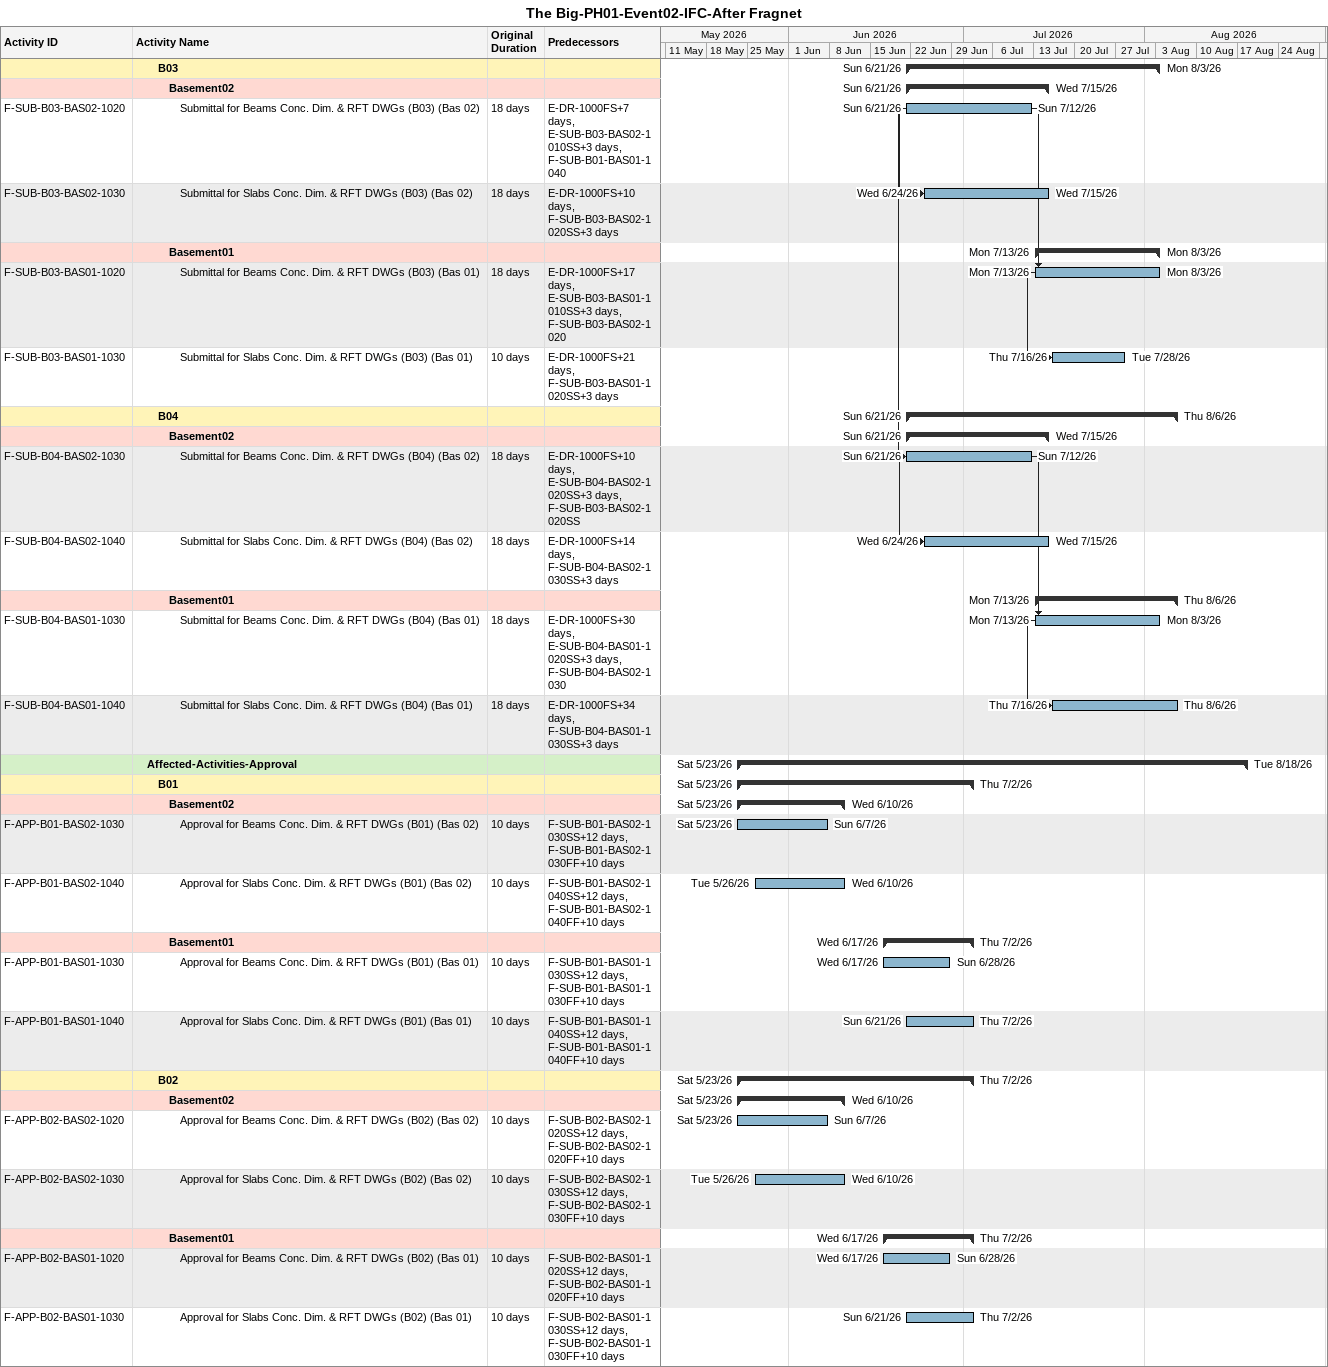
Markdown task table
The Big-PH01-Event02-IFC-After Fragnet

| ID | Level | Task | Original duration | Start | Finish | Predecessors |
|---|---|---|---|---|---|---|
|  | 3 | **B03** |  | 2026-06-21 | 2026-08-03 |  |
|  | 4 | **Basement02** |  | 2026-06-21 | 2026-07-15 |  |
| F-SUB-B03-BAS02-1020 | 5 | Submittal for Beams Conc. Dim. & RFT DWGs (B03) (Bas 02) | 18d | 2026-06-21 | 2026-07-12 | E-DR-1000FS+7d, E-SUB-B03-BAS02-1010SS+3d, F-SUB-B01-BAS01-1040 |
| F-SUB-B03-BAS02-1030 | 5 | Submittal for Slabs Conc. Dim. & RFT DWGs (B03) (Bas 02) | 18d | 2026-06-24 | 2026-07-15 | E-DR-1000FS+10d, F-SUB-B03-BAS02-1020SS+3d |
|  | 4 | **Basement01** |  | 2026-07-13 | 2026-08-03 |  |
| F-SUB-B03-BAS01-1020 | 5 | Submittal for Beams Conc. Dim. & RFT DWGs (B03) (Bas 01) | 18d | 2026-07-13 | 2026-08-03 | E-DR-1000FS+17d, E-SUB-B03-BAS01-1010SS+3d, F-SUB-B03-BAS02-1020 |
| F-SUB-B03-BAS01-1030 | 5 | Submittal for Slabs Conc. Dim. & RFT DWGs (B03) (Bas 01) | 10d | 2026-07-16 | 2026-07-28 | E-DR-1000FS+21d, F-SUB-B03-BAS01-1020SS+3d |
|  | 3 | **B04** |  | 2026-06-21 | 2026-08-06 |  |
|  | 4 | **Basement02** |  | 2026-06-21 | 2026-07-15 |  |
| F-SUB-B04-BAS02-1030 | 5 | Submittal for Beams Conc. Dim. & RFT DWGs (B04) (Bas 02) | 18d | 2026-06-21 | 2026-07-12 | E-DR-1000FS+10d, E-SUB-B04-BAS02-1020SS+3d, F-SUB-B03-BAS02-1020SS |
| F-SUB-B04-BAS02-1040 | 5 | Submittal for Slabs Conc. Dim. & RFT DWGs (B04) (Bas 02) | 18d | 2026-06-24 | 2026-07-15 | E-DR-1000FS+14d, F-SUB-B04-BAS02-1030SS+3d |
|  | 4 | **Basement01** |  | 2026-07-13 | 2026-08-06 |  |
| F-SUB-B04-BAS01-1030 | 5 | Submittal for Beams Conc. Dim. & RFT DWGs (B04) (Bas 01) | 18d | 2026-07-13 | 2026-08-03 | E-DR-1000FS+30d, E-SUB-B04-BAS01-1020SS+3d, F-SUB-B04-BAS02-1030 |
| F-SUB-B04-BAS01-1040 | 5 | Submittal for Slabs Conc. Dim. & RFT DWGs (B04) (Bas 01) | 18d | 2026-07-16 | 2026-08-06 | E-DR-1000FS+34d, F-SUB-B04-BAS01-1030SS+3d |
|  | 2 | **Affected-Activities-Approval** |  | 2026-05-23 | 2026-08-18 |  |
|  | 3 | **B01** |  | 2026-05-23 | 2026-07-02 |  |
|  | 4 | **Basement02** |  | 2026-05-23 | 2026-06-10 |  |
| F-APP-B01-BAS02-1030 | 5 | Approval for Beams Conc. Dim. & RFT DWGs (B01) (Bas 02) | 10d | 2026-05-23 | 2026-06-07 | F-SUB-B01-BAS02-1030SS+12d, F-SUB-B01-BAS02-1030FF+10d |
| F-APP-B01-BAS02-1040 | 5 | Approval for Slabs Conc. Dim. & RFT DWGs (B01) (Bas 02) | 10d | 2026-05-26 | 2026-06-10 | F-SUB-B01-BAS02-1040SS+12d, F-SUB-B01-BAS02-1040FF+10d |
|  | 4 | **Basement01** |  | 2026-06-17 | 2026-07-02 |  |
| F-APP-B01-BAS01-1030 | 5 | Approval for Beams Conc. Dim. & RFT DWGs (B01) (Bas 01) | 10d | 2026-06-17 | 2026-06-28 | F-SUB-B01-BAS01-1030SS+12d, F-SUB-B01-BAS01-1030FF+10d |
| F-APP-B01-BAS01-1040 | 5 | Approval for Slabs Conc. Dim. & RFT DWGs (B01) (Bas 01) | 10d | 2026-06-21 | 2026-07-02 | F-SUB-B01-BAS01-1040SS+12d, F-SUB-B01-BAS01-1040FF+10d |
|  | 3 | **B02** |  | 2026-05-23 | 2026-07-02 |  |
|  | 4 | **Basement02** |  | 2026-05-23 | 2026-06-10 |  |
| F-APP-B02-BAS02-1020 | 5 | Approval for Beams Conc. Dim. & RFT DWGs (B02) (Bas 02) | 10d | 2026-05-23 | 2026-06-07 | F-SUB-B02-BAS02-1020SS+12d, F-SUB-B02-BAS02-1020FF+10d |
| F-APP-B02-BAS02-1030 | 5 | Approval for Slabs Conc. Dim. & RFT DWGs (B02) (Bas 02) | 10d | 2026-05-26 | 2026-06-10 | F-SUB-B02-BAS02-1030SS+12d, F-SUB-B02-BAS02-1030FF+10d |
|  | 4 | **Basement01** |  | 2026-06-17 | 2026-07-02 |  |
| F-APP-B02-BAS01-1020 | 5 | Approval for Beams Conc. Dim. & RFT DWGs (B02) (Bas 01) | 10d | 2026-06-17 | 2026-06-28 | F-SUB-B02-BAS01-1020SS+12d, F-SUB-B02-BAS01-1020FF+10d |
| F-APP-B02-BAS01-1030 | 5 | Approval for Slabs Conc. Dim. & RFT DWGs (B02) (Bas 01) | 10d | 2026-06-21 | 2026-07-02 | F-SUB-B02-BAS01-1030SS+12d, F-SUB-B02-BAS01-1030FF+10d |
